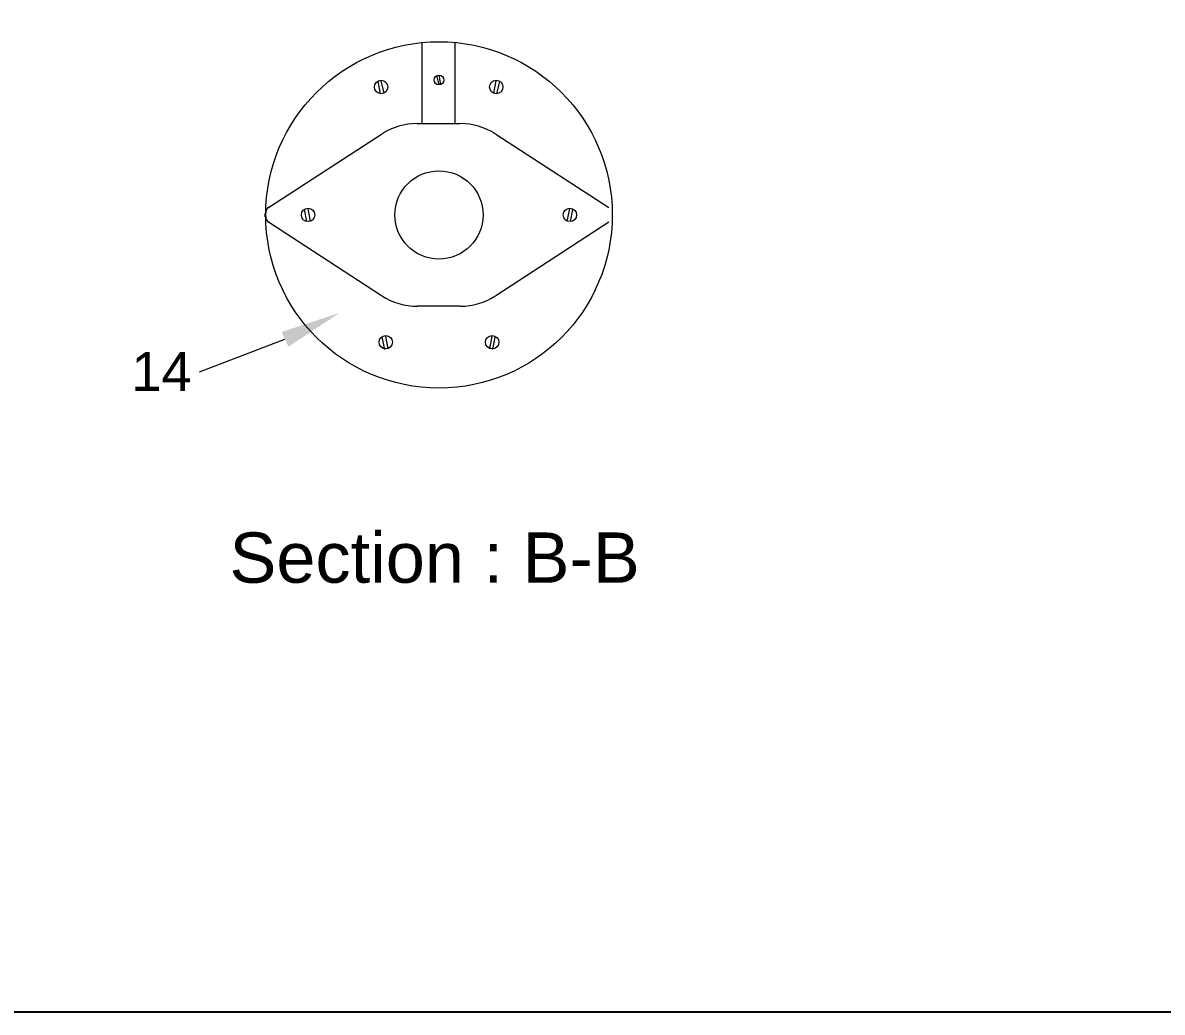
# Model space of a CAD drawing. Header units: inches. Extents: x 16065 to 240872, y 14603 to 37076.
# Drawn here: x 173621 to 186818, y 15091 to 26558 of the extents above; entities that cross this region are included whole.
import ezdxf

# ---------------------------------------------------------------- set-up
doc = ezdxf.new("R2010")
doc.units = ezdxf.units.IN
doc.header["$MEASUREMENT"] = 0
for name, color, linetype in [('PDF10_Geometry', 7, 'Continuous'), ('PDF10_Solid Fills', 7, 'Continuous'), ('PDF10_Text', 7, 'Continuous')]:
    doc.layers.add(name, color=color, linetype=linetype)
doc.styles.add('PDF Arial', font='arial.ttf')

msp = doc.modelspace()

# ---------------------------------------------------------------- linework, layer by layer
msp.add_lwpolyline([(140485.72797, 37075.71459), (240871.69433, 37075.71459), (240871.69433, 15090.61319), (140485.72797, 15090.61319)], close=True)
at = {"layer": 'PDF10_Geometry', "lineweight": 9}
for points in [[(178248.29103, 25390.1672), (178248.29103, 26324.27286)], [(178627.3484, 25390.1672), (178627.3484, 26324.27286)], [(177733.85602, 25877.52667), (177760.93155, 25735.38016)], [(177767.70043, 25884.29556), (177801.54484, 25742.14904)], [(178410.74419, 25945.21549), (178437.81971, 25836.91338)], [(178437.81971, 25951.98437), (178458.12636, 25836.91338)], [(179101.17011, 25884.29556), (179074.09459, 25742.14904)], [(179141.7834, 25877.52667), (179107.939, 25735.38016)], [(178187.37109, 25390.1672), (178437.81971, 25390.1672), (178681.49945, 25390.1672)], [(176468.07515, 24415.44824), (177774.46931, 25268.32733)], [(179101.17011, 25268.32733), (180407.56427, 24415.44824)], [(176427.46186, 24307.14613), (176427.46186, 24327.45278), (176427.46186, 24347.75942)], [(176880.97693, 24395.14159), (176908.05246, 24252.99508)], [(176921.59022, 24401.91047), (176948.66575, 24259.76396)], [(179954.0492, 24401.91047), (179920.20479, 24259.76396)], [(179987.89361, 24395.14159), (179960.81808, 24252.99508)], [(177774.46931, 23393.34711), (176468.07515, 24246.2262)], [(180407.56427, 24246.2262), (179101.17011, 23393.34711)], [(178681.49945, 23271.50724), (178437.81971, 23271.50724), (178187.37109, 23271.50724)], [(175669.34712, 22513.3925), (176657.60384, 22892.44987)], [(177781.23819, 22912.75651), (177808.31372, 22770.61)], [(177821.85148, 22926.29428), (177848.92701, 22777.37888)], [(179053.78794, 22926.29428), (179026.71242, 22777.37888)], [(179087.63235, 22912.75651), (179060.55682, 22770.61)]]:
    msp.add_lwpolyline(points, dxfattribs=at)
at = {"layer": 'PDF10_Geometry', "lineweight": 0}
for points in [[(176481.61292, 24422.21712), (176481.61292, 24422.21712)], [(178437.81971, 24327.45278), (178437.81971, 24327.45278)]]:
    msp.add_lwpolyline(points, dxfattribs=at)
at = {"layer": 'PDF10_Geometry', "lineweight": 9}
for centre, radius in [((178441.20425, 24330.83732), 2006.97331), ((177771.08526, 25813.22269), 77.84175), ((178441.20398, 25894.4487), 57.53567), ((179104.55495, 25813.22269), 77.84175), ((178441.20425, 24330.83732), 511.05047), ((176924.97506, 24330.83761), 77.84175), ((179957.43404, 24330.83761), 77.84175), ((177825.23632, 22855.22141), 77.84175), ((179057.17278, 22855.22141), 77.84175)]:
    msp.add_circle(centre, radius, dxfattribs=at)
for centre, radius, start, end in [((178190.75586, 24635.43409), 754.73317, 90.021977216, 123.123710841), ((178684.88311, 24635.43384), 754.73344, 56.925683577, 90.027416841), ((176505.30434, 24357.9116), 71.07417, 119.360444462, 182.25708343), ((176505.30285, 24310.53002), 71.07258, 178.576603747, 241.474473748), ((178190.75568, 24026.23609), 754.72908, 236.947531192, 270.043898526), ((178684.88375, 24026.23609), 754.72908, 269.956101474, 303.052468808)]:
    msp.add_arc(centre, radius, start, end, dxfattribs=at)
at = {"layer": 'PDF10_Solid Fills', "transparency": 33554559}
msp.add_solid([(176616.99055, 22973.67645), (177293.87871, 23197.04954), (176698.21713, 22804.45441)], dxfattribs=at)

# ---------------------------------------------------------------- texts
at = {"layer": 'PDF10_Text', "attachment_point": 7, "style": 'PDF Arial'}
for s, insert, char_height in [('14', (174877.38797, 22290.0194), 450.564724), ('Section : B-B', (176014.56008, 20059.88476), 582.9674728)]:
    msp.add_mtext(s, dxfattribs=dict(at, insert=insert, char_height=char_height))

doc.saveas('drawing.dxf')
